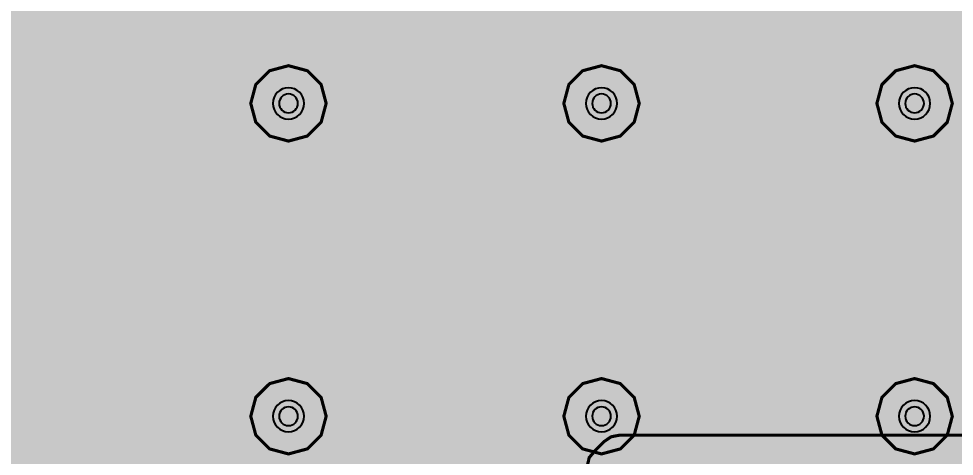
# Model space of a CAD drawing. Header units: millimetres. Extents: x -61 to 56, y -72 to 70.
# Drawn here: x 17.1 to 32.28, y 28.65 to 35.75 of the extents above; entities that cross this region are included whole.
import ezdxf

# ---------------------------------------------------------------- set-up
doc = ezdxf.new("R2010")
doc.units = ezdxf.units.MM
doc.header["$MEASUREMENT"] = 0
for name, color, linetype, true_color in [('02GND', 7, 'Continuous', 0x999966), ('03POWER', 7, 'Continuous', 0x008000), ('Bottom-Layer', 7, 'Continuous', 0x0000ff), ('Hole-Layer', 7, 'Continuous', 0x222222), ('Multi-Layer', 7, 'Continuous', 0xc0c0c0), ('Top-Layer', 7, 'Continuous', 0xff0000)]:
    doc.layers.add(name, color=color, linetype=linetype, true_color=true_color)

msp = doc.modelspace()

# ---------------------------------------------------------------- hatches: boundary and pattern name
at = {"layer": '02GND'}
msp.add_hatch(color=256, dxfattribs=at).paths.add_polyline_path([(-49.642, 52.153), (49.642, 52.153), (49.642, -62.142), (-49.642, -62.142)])
at = {"layer": '03POWER'}
for points in [[(48.499, -56.042), (48.581, -56.348), (48.806, -56.572), (49.112, -56.654), (49.418, -56.571), (49.642, -56.346), (49.642, -62.142), (44.192, -62.142), (44.393, -61.957), (44.493, -61.703), (44.472, -61.43), (45.189, -61.704), (45.95, -61.804), (46.713, -61.727), (47.438, -61.475), (48.085, -61.064), (48.62, -60.514), (49.014, -59.855), (49.245, -59.123), (49.302, -58.358), (49.18, -57.601), (48.887, -56.892), (48.438, -56.269), (47.858, -55.767), (47.177, -55.412), (46.434, -55.224), (45.666, -55.212), (44.917, -55.378), (44.226, -55.712), (43.631, -56.196), (43.164, -56.805), (42.849, -57.504), (42.704, -58.258), (42.737, -59.024), (42.946, -59.763), (43.32, -60.433), (43.838, -60.999), (-43.362, -60.999), (-43.621, -61.056), (-43.831, -61.218), (-43.953, -61.453), (-43.964, -61.718), (-43.863, -61.963), (-43.667, -62.142), (-49.642, -62.142), (-49.642, -56.582), (-49.433, -56.797), (-49.148, -56.888), (-48.853, -56.832), (-49.162, -57.541), (-49.298, -58.303), (-49.253, -59.075), (-49.03, -59.816), (-48.641, -60.484), (-48.107, -61.044), (-47.458, -61.464), (-46.728, -61.722), (-45.959, -61.803), (-45.192, -61.703), (-44.469, -61.428), (-43.83, -60.992), (-43.31, -60.419), (-42.937, -59.741), (-42.732, -58.995), (-42.707, -58.222), (-42.861, -57.464), (-43.188, -56.763), (-43.668, -56.157), (-44.277, -55.679), (-44.979, -55.356), (-45.738, -55.205), (-46.511, -55.234), (-47.256, -55.443), (-47.932, -55.818), (-48.502, -56.341), (-48.5, -56.309), (-48.499, -56.277), (-48.499, 51.315), (-19.403, 51.315), (-19.629, 51.144), (-19.755, 50.889), (-19.751, 50.604), (-19.619, 50.352), (-19.388, 50.187), (-19.658, 49.977), (-19.773, 49.655), (-19.698, 49.322), (-19.455, 49.081), (-19.684, 48.858), (-19.769, 48.551), (-19.689, 48.242), (-19.463, 48.016), (-19.155, 47.934), (-18.847, 48.018), (-18.624, 48.246), (-18.545, 48.556), (-18.633, 48.863), (-18.864, 49.083), (-18.625, 49.324), (-18.551, 49.655), (-18.665, 49.975), (-18.931, 50.185), (-18.698, 50.349), (-18.565, 50.601), (-18.56, 50.887), (-18.685, 51.143), (-18.912, 51.315), (48.426, 51.315), (48.499, 51.242)], [(20.866, 34.378), (20.948, 34.072), (21.172, 33.848), (21.478, 33.766), (21.784, 33.848), (22.008, 34.072), (22.09, 34.378), (22.008, 34.684), (21.784, 34.908), (21.478, 34.99), (21.172, 34.908), (20.948, 34.684)], [(25.946, 34.378), (26.028, 34.072), (26.252, 33.848), (26.558, 33.766), (26.864, 33.848), (27.088, 34.072), (27.17, 34.378), (27.088, 34.684), (26.864, 34.908), (26.558, 34.99), (26.252, 34.908), (26.028, 34.684)], [(31.026, 34.378), (31.108, 34.072), (31.332, 33.848), (31.638, 33.766), (31.944, 33.848), (32.168, 34.072), (32.25, 34.378), (32.168, 34.684), (31.944, 34.908), (31.638, 34.99), (31.332, 34.908), (31.108, 34.684)], [(20.866, 29.298), (20.948, 28.992), (21.172, 28.768), (21.478, 28.686), (21.784, 28.768), (22.008, 28.992), (22.09, 29.298), (22.008, 29.604), (21.784, 29.828), (21.478, 29.91), (21.172, 29.828), (20.948, 29.604)], [(25.946, 29.298), (26.028, 28.992), (26.252, 28.768), (26.558, 28.686), (26.864, 28.768), (27.088, 28.992), (27.17, 29.298), (27.088, 29.604), (26.864, 29.828), (26.558, 29.91), (26.252, 29.828), (26.028, 29.604)], [(31.026, 29.298), (31.108, 28.992), (31.332, 28.768), (31.638, 28.686), (31.944, 28.768), (32.168, 28.992), (32.25, 29.298), (32.168, 29.604), (31.944, 29.828), (31.638, 29.91), (31.332, 29.828), (31.108, 29.604)]]:
    msp.add_hatch(color=256, dxfattribs=at).paths.add_polyline_path(points)
at = {"layer": 'Bottom-Layer'}
msp.add_hatch(color=256, dxfattribs=at).paths.add_polyline_path([(-49.642, -62.142), (-49.642, 52.153), (49.642, 52.153), (49.642, -62.142)])
at = {"layer": 'Top-Layer'}
for points in [[(-49.642, -62.142), (-49.642, 52.153), (49.642, 52.153), (49.642, -62.142)], [(26.32, 26.854), (26.32, 26.567), (24.978, 26.567), (24.904, 26.537), (24.874, 26.463), (24.874, 22.86), (24.904, 22.786), (24.978, 22.756), (26.078, 22.756), (26.022, 22.653), (26.003, 22.537), (26.003, 16.688), (26.03, 16.551), (26.108, 16.435), (26.341, 16.202), (26.457, 16.124), (26.594, 16.097), (29.217, 16.097), (29.354, 16.124), (29.47, 16.202), (29.482, 16.213), (29.559, 16.329), (29.586, 16.466), (29.586, 19.867), (30.327, 20.608), (30.335, 20.616), (30.342, 20.624), (30.412, 20.736), (30.436, 20.866), (30.436, 22.756), (31.778, 22.756), (31.852, 22.786), (31.882, 22.86), (31.882, 25.847), (32.121, 25.609), (32.237, 25.531), (32.374, 25.504), (32.727, 25.504), (32.76, 25.499), (32.793, 25.498), (34.793, 25.498), (34.825, 25.499), (34.858, 25.504), (36.33, 25.504), (36.467, 25.531), (36.583, 25.609), (36.946, 25.972), (37.024, 26.088), (37.051, 26.225), (37.051, 28.165), (37.024, 28.302), (36.946, 28.419), (36.912, 28.453), (36.856, 28.516), (36.793, 28.572), (36.478, 28.886), (36.362, 28.964), (36.225, 28.991), (26.851, 28.991), (26.714, 28.964), (26.598, 28.886), (26.467, 28.755), (26.359, 28.628), (26.32, 28.466), (26.32, 28.078), (24.732, 28.078), (24.732, 28.171), (24.684, 28.35), (24.553, 28.481), (24.374, 28.529), (23.024, 28.529), (22.845, 28.481), (22.714, 28.35), (22.666, 28.171), (22.666, 26.761), (22.707, 26.595), (22.821, 26.466), (22.707, 26.338), (22.666, 26.171), (22.666, 24.761), (22.714, 24.582), (22.845, 24.451), (23.024, 24.403), (23.087, 24.403), (23.087, 21.961), (23.169, 21.655), (23.393, 21.431), (23.699, 21.349), (24.005, 21.431), (24.229, 21.655), (24.311, 21.961), (24.311, 24.403), (24.374, 24.403), (24.553, 24.451), (24.684, 24.582), (24.732, 24.761), (24.732, 26.171), (24.691, 26.338), (24.577, 26.466), (24.691, 26.595), (24.732, 26.761), (24.732, 26.854)]]:
    msp.add_hatch(color=256, dxfattribs=at).paths.add_polyline_path(points)

# ---------------------------------------------------------------- linework, layer by layer
at = {"layer": '03POWER', "const_width": 0.0508}
for points in [[(20.866, 34.378), (20.948, 34.072), (21.172, 33.848), (21.478, 33.766), (21.784, 33.848), (22.008, 34.072), (22.09, 34.378), (22.008, 34.684), (21.784, 34.908), (21.478, 34.99), (21.172, 34.908), (20.948, 34.684)], [(25.946, 34.378), (26.028, 34.072), (26.252, 33.848), (26.558, 33.766), (26.864, 33.848), (27.088, 34.072), (27.17, 34.378), (27.088, 34.684), (26.864, 34.908), (26.558, 34.99), (26.252, 34.908), (26.028, 34.684)], [(31.026, 34.378), (31.108, 34.072), (31.332, 33.848), (31.638, 33.766), (31.944, 33.848), (32.168, 34.072), (32.25, 34.378), (32.168, 34.684), (31.944, 34.908), (31.638, 34.99), (31.332, 34.908), (31.108, 34.684)], [(20.866, 29.298), (20.948, 28.992), (21.172, 28.768), (21.478, 28.686), (21.784, 28.768), (22.008, 28.992), (22.09, 29.298), (22.008, 29.604), (21.784, 29.828), (21.478, 29.91), (21.172, 29.828), (20.948, 29.604)], [(25.946, 29.298), (26.028, 28.992), (26.252, 28.768), (26.558, 28.686), (26.864, 28.768), (27.088, 28.992), (27.17, 29.298), (27.088, 29.604), (26.864, 29.828), (26.558, 29.91), (26.252, 29.828), (26.028, 29.604)], [(31.026, 29.298), (31.108, 28.992), (31.332, 28.768), (31.638, 28.686), (31.944, 28.768), (32.168, 28.992), (32.25, 29.298), (32.168, 29.604), (31.944, 29.828), (31.638, 29.91), (31.332, 29.828), (31.108, 29.604)]]:
    msp.add_lwpolyline(points, close=True, dxfattribs=at)
at = {"layer": 'Hole-Layer'}
for points in [[(21.326, 34.378, 1), (21.631, 34.378, 1)], [(26.406, 34.378, 1), (26.711, 34.378, 1)], [(31.486, 34.378, 1), (31.791, 34.378, 1)], [(21.326, 29.298, 1), (21.631, 29.298, 1)], [(26.406, 29.298, 1), (26.711, 29.298, 1)], [(31.486, 29.298, 1), (31.791, 29.298, 1)]]:
    msp.add_lwpolyline(points, format="xyb", close=True, dxfattribs=at)
at = {"layer": 'Multi-Layer'}
for points in [[(21.224, 34.378, 1), (21.732, 34.378, 1)], [(26.304, 34.378, 1), (26.812, 34.378, 1)], [(31.384, 34.378, 1), (31.892, 34.378, 1)], [(21.224, 29.298, 1), (21.732, 29.298, 1)], [(26.304, 29.298, 1), (26.812, 29.298, 1)], [(31.384, 29.298, 1), (31.892, 29.298, 1)]]:
    msp.add_lwpolyline(points, format="xyb", close=True, dxfattribs=at)
at = {"layer": 'Top-Layer', "const_width": 0.0508}
msp.add_lwpolyline([(36.225, 28.991), (26.851, 28.991), (26.714, 28.964), (26.598, 28.886), (26.467, 28.755), (26.359, 28.628), (26.32, 28.466)], dxfattribs=at)

doc.saveas('drawing.dxf')
